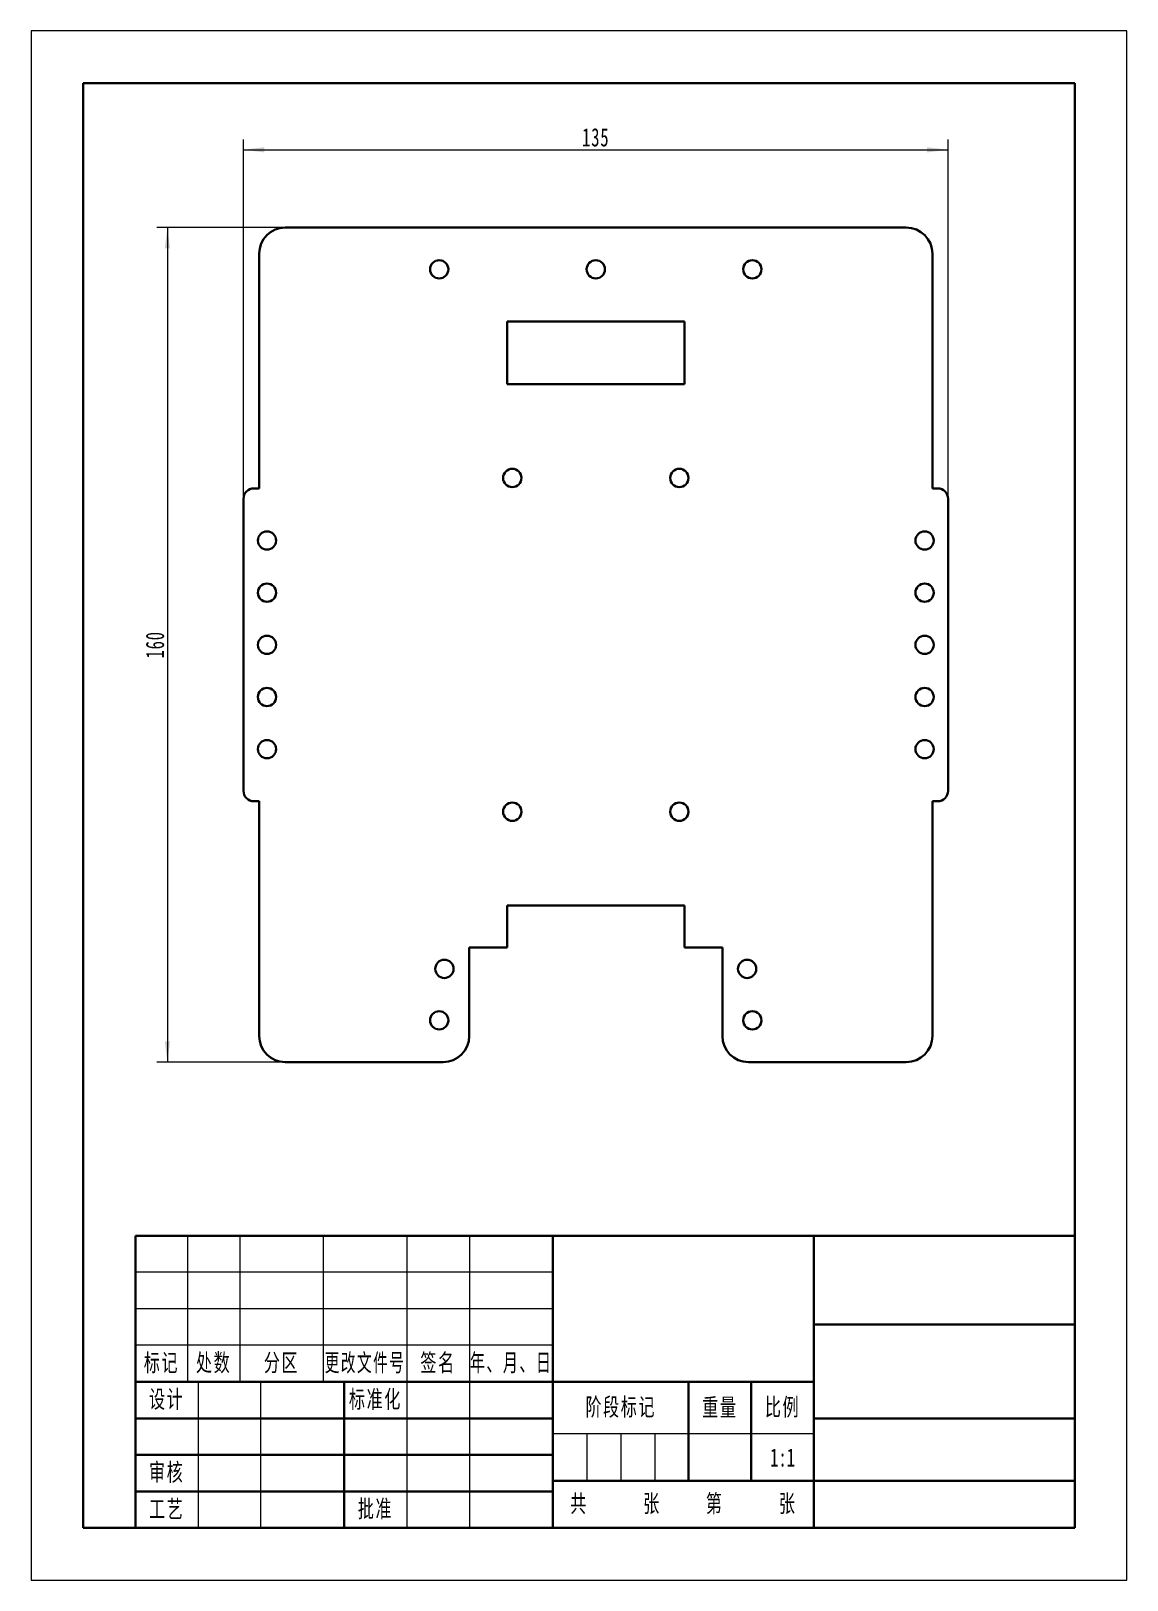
# Model space of a CAD drawing. Header units: millimetres. Extents: x -105 to 105, y -148 to 148.
import ezdxf
from ezdxf.enums import TextEntityAlignment as Align

# ---------------------------------------------------------------- set-up
doc = ezdxf.new("R2010")
doc.units = ezdxf.units.MM
doc.layers.get('0').update_dxf_attribs({"lineweight": 35})
for name, color, linetype, lineweight in [('尺寸线层', 3, 'Continuous', 18), ('粗实线层', 7, 'Continuous', 35), ('细实线层', 7, 'Continuous', 18)]:
    doc.layers.add(name, color=color, linetype=linetype, lineweight=lineweight)
doc.styles.add('标准', font='', dxfattribs={"width": 0.667})
doc.styles.get('标准').set_extended_font_data('宋体')
doc.dimstyles.new('GB_尺寸', dxfattribs={"dimtxt": 3.5, "dimasz": 4, "dimexe": 2, "dimexo": 0, "dimtad": 1, "dimdsep": 46, "dimtxsty": '标准', "dimblk": '_CAXARROW', "dimcen": 0, "dimdle": 6, "dimazin": 2, "dimtfac": 0.707107, "dimtdec": 3, "dimtmove": 2, "dimatfit": 3, "dimfxl": 1, "dimfrac": 2, "dimtolj": 1, "dimtzin": 0, "dimarcsym": 1})

# ---------------------------------------------------------------- blocks, each defined once
blk = doc.blocks.new('$CAXA_FRAME_13B17AC1$')
at = {"layer": '粗实线层'}
for p, q in [((95, 138.5), (-95, 138.5)), ((-95, 138.5), (-95, -138.5)), ((95, -138.5), (95, 138.5)), ((-95, -138.5), (95, -138.5))]:
    blk.add_line(p, q, dxfattribs=at)
at = {"layer": '细实线层'}
for p, q in [((105, 148.5), (-105, 148.5)), ((-105, 148.5), (-105, -148.5)), ((105, -148.5), (105, 148.5)), ((-105, -148.5), (105, -148.5))]:
    blk.add_line(p, q, dxfattribs=at)
blk = doc.blocks.new('$CAXA_TITLE_151E506F$')
at = {"layer": '粗实线层'}
for p, q in [((0, 56), (-180, 56)), ((-180, 56), (-180, 0)), ((-100, 56), (-100, 0)), ((-50, 56), (-50, 0)), ((0, 0), (0, 56)), ((0, 39), (-50, 39)), ((-50, 28), (-180, 28)), ((-140, 28), (-140, 0)), ((-74, 28), (-74, 9)), ((-62, 28), (-62, 9)), ((-100, 21), (-180, 21)), ((0, 21), (-50, 21)), ((-100, 14), (-180, 14)), ((0, 9), (-100, 9)), ((-100, 7), (-180, 7)), ((0, 0), (-180, 0))]:
    blk.add_line(p, q, dxfattribs=at)
at = {"layer": '细实线层'}
for p, q in [((-170, 56), (-170, 28)), ((-160, 56), (-160, 28)), ((-144, 56), (-144, 28)), ((-128, 56), (-128, 0)), ((-116, 56), (-116, 0)), ((-100, 49), (-180, 49)), ((-100, 42), (-180, 42)), ((-100, 35), (-180, 35)), ((-168, 28), (-168, 0)), ((-156, 28), (-156, 0)), ((-50, 18), (-100, 18)), ((-93.5, 18), (-93.5, 9)), ((-87, 18), (-87, 9)), ((-80.5, 18), (-80.5, 9))]:
    blk.add_line(p, q, dxfattribs=at)
at = {"layer": '尺寸线层', "attachment_point": 5, "line_spacing_factor": 1.369753, "style": '标准'}
for s, insert, char_height, width in [('\\T1.1;标记', (-175, 31.5), 3.386, 18), ('\\T1.1;处数', (-165, 31.5), 3.386, 18), ('\\T1.1;分区', (-152, 31.5), 3.386, 30), ('\\T1.1;{\\W0.60886;更改文件号}', (-136, 31.5), 3.3865, 30), ('\\T1.1;签名', (-122, 31.5), 3.386, 22), ('\\T1.1;{\\W0.622239;年、月、日}', (-108, 31.5), 3.3865, 30), ('\\T1.1;设计', (-174, 24.5), 3.386, 22), ('\\T1.1;标准化', (-134, 24.5), 3.386, 22), ('\\T1.1;阶段标记', (-87, 23), 3.386, 50), ('\\T1.1;重量', (-68, 23), 3.386, 22), ('\\T1.1;比例', (-56, 23), 3.386, 22), ('\\T1.1;审核', (-174, 10.5), 3.386, 22), ('\\T1.1;共', (-95, 4.5), 3.386, 8), ('\\T1.1;张', (-81, 4.5), 3.386, 8), ('\\T1.1;第', (-69, 4.5), 3.386, 8), ('\\T1.1;张', (-55, 4.5), 3.386, 8), ('\\T1.1;工艺', (-174, 3.5), 3.386, 22), ('\\T1.1;批准', (-134, 3.5), 3.386, 22)]:
    blk.add_mtext(s, dxfattribs=dict(at, insert=insert, char_height=char_height, width=width))
at = {"layer": '尺寸线层', "style": '标准'}
for tag, height, width, p in [('标记C', 3.54, 0.667, (-175, 52.5)), ('处数C', 3.54, 0.667, (-165, 52.5)), ('分区C', 3.54, 0.667, (-152, 52.5)), ('更改文件号C', 3.54, 0.512156, (-136, 52.5)), ('更改签名C', 3.54, 0.459969, (-122, 52.5)), ('更改日期C', 3.54, 0.62723, (-108, 52.5)), ('单位名称', 5.05, 0.667, (-25, 47.5)), ('标记B', 3.54, 0.667, (-175, 45.5)), ('处数B', 3.54, 0.667, (-165, 45.5)), ('分区B', 3.54, 0.667, (-152, 45.5)), ('更改文件号B', 3.54, 0.512156, (-136, 45.5)), ('更改签名B', 3.54, 0.459969, (-122, 45.5)), ('更改日期B', 3.54, 0.62723, (-108, 45.5)), ('材料名称', 5.05, 0.667, (-75, 42)), ('标记A', 3.54, 0.667, (-175, 38.5)), ('处数A', 3.54, 0.667, (-165, 38.5)), ('分区A', 3.54, 0.667, (-152, 38.5)), ('更改文件号A', 3.54, 0.512156, (-136, 38.5)), ('更改签名A', 3.54, 0.459969, (-122, 38.5)), ('更改日期A', 3.54, 0.62723, (-108, 38.5)), ('图纸名称', 5.05, 0.667, (-25, 30)), ('设计', 3.54, 0.667, (-162, 24.5)), ('设计日期', 3.54, 0.667, (-148, 24.5)), ('标准化', 3.54, 0.667, (-122, 24.5)), ('标准化日期', 3.54, 0.569556, (-108, 24.5)), ('图纸编号', 5.05, 0.667, (-25, 15)), ('阶段标记S', 3.54, 0.229984, (-96.75, 13.5)), ('阶段标记A', 3.54, 0.229984, (-90.25, 13.5)), ('阶段标记B', 3.54, 0.229984, (-83.75, 13.5)), ('阶段标记C', 3.54, 0.229984, (-77.25, 13.5)), ('重量', 3.54, 0.667, (-68, 13.5)), ('图纸比例', 3.54, 0.524733, (-56, 13.5)), ('审核', 3.54, 0.667, (-162, 10.5)), ('审核日期', 3.54, 0.667, (-148, 10.5)), ('页数', 3.54, 0.667, (-88, 4.5)), ('页码', 3.54, 0.667, (-62, 4.5)), ('投影符号', 3.54, 0.667, (-25, 4.5)), ('工艺', 3.54, 0.667, (-162, 3.5)), ('工艺日期', 3.54, 0.667, (-148, 3.5)), ('批准', 3.54, 0.667, (-122, 3.5)), ('批准日期', 3.54, 0.667, (-108, 3.5))]:
    blk.add_attdef(tag, text='', height=height, dxfattribs=dict(at, width=width)).set_placement(p, align=Align.MIDDLE_CENTER)
blk = doc.blocks.new('*X4')
at = {"layer": '尺寸线层', "linetype": 'Continuous'}
for points in [[(-64.29, 125.72), (-60.29, 126.22), (-60.29, 125.22)], [(70.71, 125.72), (66.71, 126.22), (66.71, 125.22)]]:
    blk.add_hatch(color=0, dxfattribs=at).paths.add_polyline_path(points, flags=0)
at = {"layer": '尺寸线层', "color": 0, "linetype": 'Continuous'}
for p, q in [((-64.29, 58.81), (-64.29, 127.72)), ((70.71, 58.81), (70.71, 127.72)), ((-64.29, 125.72), (70.71, 125.72))]:
    blk.add_line(p, q, dxfattribs=at)
at = {"layer": '尺寸线层', "color": 0, "insert": (3.21, 128.09), "char_height": 3.5, "width": 9.5102, "attachment_point": 5, "line_spacing_factor": 1.15057, "style": '标准'}
blk.add_mtext('\\T1.1;135', dxfattribs=at)
blk = doc.blocks.new('_CAXARROW')
blk.add_hatch(color=0).paths.add_polyline_path([(0, 0), (-1, 0.125), (-1, -0.125)], flags=0)
blk = doc.blocks.new('*X5')
at = {"layer": '尺寸线层', "linetype": 'Continuous'}
for points in [[(-78.87, 110.81), (-78.37, 106.81), (-79.37, 106.81)], [(-78.87, -49.19), (-78.37, -45.19), (-79.37, -45.19)]]:
    blk.add_hatch(color=0, dxfattribs=at).paths.add_polyline_path(points, flags=0)
at = {"layer": '尺寸线层', "color": 0, "linetype": 'Continuous'}
for p, q in [((-56.29, 110.81), (-80.87, 110.81)), ((-78.87, 110.81), (-78.87, -49.19)), ((-56.29, -49.19), (-80.87, -49.19))]:
    blk.add_line(p, q, dxfattribs=at)
at = {"layer": '尺寸线层', "color": 0, "insert": (-81.23, 30.81), "char_height": 3.5, "width": 9.5884, "attachment_point": 5, "rotation": 90, "line_spacing_factor": 1.15057, "style": '标准'}
blk.add_mtext('\\T1.1;160', dxfattribs=at)

msp = doc.modelspace()

# ---------------------------------------------------------------- linework, layer by layer
at = {"color": 7, "linetype": 'Continuous', "lineweight": 35}
for p, q in [((-56.285, 110.805), (62.715, 110.805)), ((-61.285, 60.805), (-61.285, 105.805)), ((67.715, 105.805), (67.715, 60.805)), ((20.215, 92.805), (-13.785, 92.805)), ((-13.785, 92.805), (-13.785, 80.805)), ((20.215, 80.805), (20.215, 92.805)), ((-13.785, 80.805), (20.215, 80.805)), ((-62.285, 60.805), (-61.285, 60.805)), ((67.715, 60.805), (68.715, 60.805)), ((-64.285, 58.805), (-64.285, 2.805)), ((70.715, 2.805), (70.715, 58.805)), ((-61.285, 0.805), (-62.285, 0.805)), ((-61.285, -44.195), (-61.285, 0.805)), ((68.715, 0.805), (67.715, 0.805)), ((67.715, 0.805), (67.715, -44.195)), ((20.215, -19.195), (-13.785, -19.195)), ((-13.785, -19.195), (-13.785, -27.195)), ((20.215, -27.195), (20.215, -19.195)), ((-13.785, -27.195), (-21.035, -27.195)), ((-21.035, -27.195), (-21.035, -44.195)), ((27.465, -27.195), (20.215, -27.195)), ((27.465, -27.195), (27.465, -44.195)), ((-56.285, -49.195), (-26.035, -49.195)), ((32.465, -49.195), (62.715, -49.195))]:
    msp.add_line(p, q, dxfattribs=at)
for centre in [(-26.785, 102.805), (3.215, 102.805), (33.215, 102.805), (-12.785, 62.805), (19.215, 62.805), (-59.785, 50.805), (66.215, 50.805), (-59.785, 40.805), (66.215, 40.805), (-59.785, 30.805), (66.215, 30.805), (-59.785, 20.805), (66.215, 20.805), (-59.785, 10.805), (66.215, 10.805), (-12.785, -1.195), (19.215, -1.195), (-25.785, -31.325), (32.215, -31.325), (-26.785, -41.195), (33.215, -41.195)]:
    msp.add_circle(centre, 1.75, dxfattribs=at)
for centre, radius, start, end in [((-56.285, 105.805), 5, 90, 180), ((62.715, 105.805), 5, 360, 90), ((-62.285, 58.805), 2, 90, 180), ((68.715, 58.805), 2, 0, 90), ((-62.285, 2.805), 2, 180, 270), ((68.715, 2.805), 2, 270, 0), ((-56.285, -44.195), 5, 180, 270), ((-26.035, -44.195), 5, 270, 0), ((32.465, -44.195), 5, 180, 270), ((62.715, -44.195), 5, 270, 0)]:
    msp.add_arc(centre, radius, start, end, dxfattribs=at)

# ---------------------------------------------------------------- block references
at = {"layer": '粗实线层'}
msp.add_blockref('$CAXA_FRAME_13B17AC1$', (0, 0), dxfattribs=at)
ref = msp.add_blockref('$CAXA_TITLE_151E506F$', (95, -138.5), dxfattribs=at)
ref.add_attrib('图纸比例', '1:1', dxfattribs={"layer": '尺寸线层', "height": 3.5, "style": '标准', "width": 0.667}).set_placement((39, -125), align=Align.MIDDLE_CENTER)

# ---------------------------------------------------------------- dimensions: what is measured, and where the dimension line sits
at = {"layer": '尺寸线层'}
dim = msp.add_linear_dim(base=(70.715, 125.72), p1=(-64.285, 58.805), p2=(70.715, 58.805), dimstyle='GB_尺寸', override={"dimsah": 1, "dimtfill": 1, "dimtzin": 0}, dxfattribs=at)
dim.commit()
dim.dimension.update_dxf_attribs({"geometry": '*X4', "text_midpoint": (3.215, 128.085)})
dim = msp.add_linear_dim(base=(-78.869, -49.195), p1=(-56.285, 110.805), p2=(-56.285, -49.195), angle=90, dimstyle='GB_尺寸', override={"dimsah": 1, "dimtfill": 1, "dimtzin": 0}, dxfattribs=at)
dim.commit()
dim.dimension.update_dxf_attribs({"geometry": '*X5', "text_midpoint": (-81.234, 30.805)})

doc.saveas('drawing.dxf')
